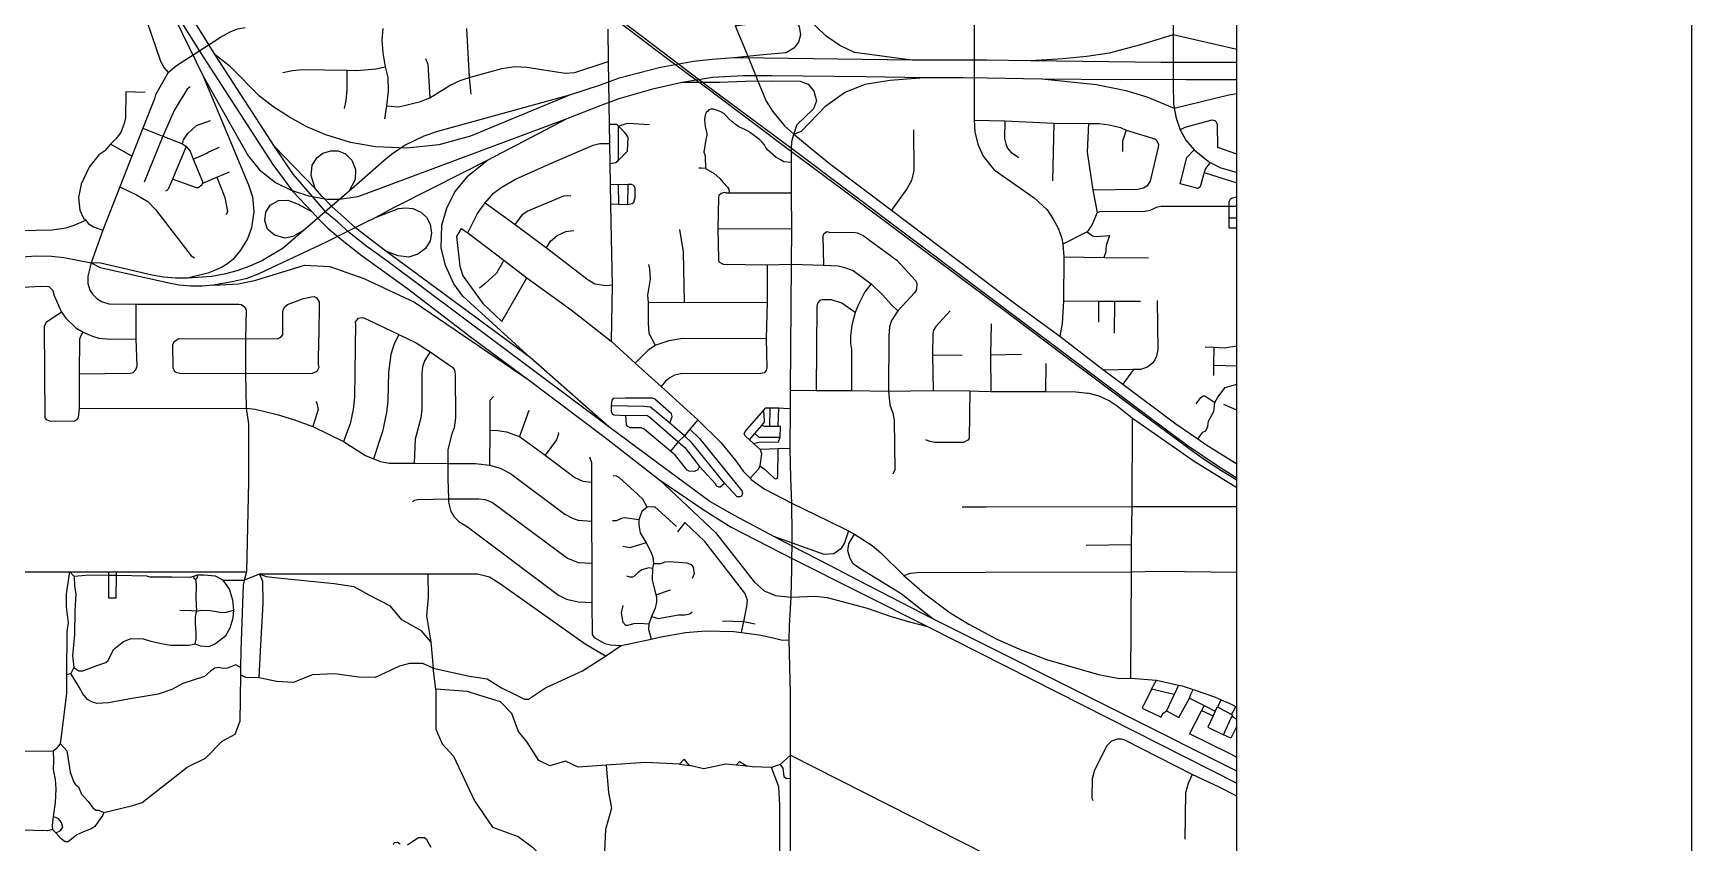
# Model space of a CAD drawing. Header units: millimetres. Extents: x 355 to 584, y 105 to 363.
# Drawn here: x 511 to 583.9, y 215.3 to 250.8 of the extents above; entities that cross this region are included whole.
import ezdxf

# ---------------------------------------------------------------- set-up
doc = ezdxf.new("R2010")
doc.units = ezdxf.units.MM
doc.header["$MEASUREMENT"] = 0
doc.layers.add('Default', color=18, linetype='Continuous', true_color=0x000000)

msp = doc.modelspace()

# ---------------------------------------------------------------- linework, layer by layer
at = {"color": 1, "true_color": 0xff0000}
for points in [[(516.213, 266.719), (517.68, 265.622), (520.365, 263.607), (523.841, 260.998), (525.555, 259.73), (526.301, 259.164), (526.959, 258.678), (529.04, 257.121), (530.854, 255.758), (535.823, 252.043), (537.158, 251.044), (538.86, 249.759), (540.557, 248.49), (544.338, 245.649), (546.668, 243.923), (551.968, 239.954), (552.823, 239.323), (553.972, 238.455), (556.357, 236.663), (559.267, 234.489), (562.03, 232.445), (562.538, 232.093), (563.231, 231.645), (563.908, 231.223)], [(563.908, 231.295), (563.116, 231.797), (561.729, 232.742), (560.123, 233.929), (544.337, 245.78), (540.766, 248.42), (537.31, 251.042), (535.879, 252.083), (529.158, 257.135), (527.101, 258.688), (520.365, 263.722), (516.427, 266.723)], [(509.913, 263.424), (512.583, 259.147), (513.384, 257.855), (516.64, 252.721), (518.477, 249.811), (521.532, 245.077), (522.411, 243.896), (523.268, 242.997), (523.527, 242.702), (523.963, 242.267), (524.722, 241.637), (525.465, 241.068), (527.46, 239.634), (530.285, 237.465), (532.751, 235.631), (536.148, 233.087), (538.532, 231.224), (540.499, 229.892), (541.676, 229.155), (544.391, 227.757), (550.306, 224.79), (563.908, 217.904)], [(563.908, 218.424), (558.966, 220.902), (550.543, 225.124), (547.247, 226.826), (546.023, 227.458), (544.391, 228.299), (543.56, 228.74), (541.834, 229.658), (540.743, 230.277), (538.461, 231.958), (536.302, 233.564), (526.542, 240.847), (525.663, 241.485), (524.911, 242.081), (524.39, 242.555), (523.9, 242.965), (523.275, 243.676), (522.424, 244.66), (521.603, 245.877), (518.997, 249.892), (513.953, 258.032), (512.799, 259.821), (510.317, 263.706)], [(552.331, 260.148), (552.326, 259.87), (552.314, 258.788), (552.328, 257.172), (552.369, 255.504), (552.369, 247.028), (552.385, 246.519), (552.525, 245.969), (552.764, 245.453), (553.099, 245.026), (553.24, 244.852), (554.998, 243.611), (555.574, 243.084), (555.841, 242.685), (556.066, 242.251), (556.22, 241.826), (556.263, 241.586), (556.303, 241.018), (556.291, 239.092), (556.231, 238.092), (556.121, 237.543)], [(559.82, 260.117), (560.308, 257.548), (561.025, 253.928), (561.11, 252.978), (561.123, 252.045), (561.108, 250.77)], [(511, 259.025), (511.206, 258.981), (511.739, 258.774), (511.98, 258.64), (512.401, 258.314), (512.808, 257.838), (513.394, 256.916), (513.889, 256.138), (514.423, 255.27), (514.54, 255.137), (514.648, 255.012), (514.914, 254.58), (515.169, 254.006), (515.603, 252.546), (516.601, 249.62), (516.757, 249.327), (516.939, 249.128)], [(516.64, 252.721), (518.473, 248.959)], [(549.618, 249.663), (547.101, 250.006), (546.453, 250.306), (545.852, 250.717), (544.982, 251.57), (544.635, 251.792), (544.208, 251.949), (543.766, 251.981), (543.228, 251.855), (542.265, 251.507), (541.861, 251.178)], [(541.861, 251.178), (542.296, 251.238), (543.338, 251.618), (543.797, 251.728), (544.176, 251.68), (544.493, 251.475), (544.667, 251.144), (544.73, 250.78), (544.635, 250.448), (544.43, 250.196), (544.098, 249.99), (543.091, 249.897)], [(519.232, 250.682), (519.691, 250.929), (519.974, 251.036), (520.325, 251.103)], [(526.365, 251.053), (526.322, 250.537), (526.365, 249.987), (526.477, 249.378), (526.589, 248.903), (526.605, 248.302), (526.534, 247.662), (526.449, 247.084)], [(530.046, 251.053), (530.158, 248.903), (530.243, 248.177)], [(536.255, 251.02), (536.27, 249.602), (536.313, 246.841), (536.326, 246.01), (536.343, 245.13), (536.362, 244.204), (536.379, 243.354), (536.396, 242.536), (536.453, 239.8), (536.41, 237.318)], [(541.861, 251.178), (542.452, 249.736), (542.843, 248.779), (543.224, 247.861), (543.491, 247.42), (544.024, 246.777), (544.433, 246.41)], [(517.824, 249.761), (519.232, 250.682)], [(561.108, 250.77), (559.671, 250.343), (558.295, 249.979), (557.316, 249.822), (556.257, 249.727), (554.835, 249.632)], [(561.108, 250.77), (561.112, 248.601), (561.123, 247.745), (561.152, 247.561), (561.246, 247.113), (561.419, 246.61), (561.673, 246.15), (562.036, 245.728)], [(563.908, 250.133), (561.108, 250.77)], [(516.939, 249.128), (517.303, 249.436), (517.824, 249.761)], [(534.569, 248.125), (530.217, 246.319), (528.826, 245.94), (527.419, 245.798), (526.045, 245.861), (524.953, 246.05), (523.863, 246.382), (523.025, 246.731), (522.267, 247.157), (521.54, 247.631), (520.955, 248.09), (519.678, 249.378), (518.997, 249.892)], [(521.968, 249.12), (522.403, 249.211), (522.839, 249.253), (524.792, 249.229), (525.227, 249.211), (526.056, 249.285), (526.477, 249.378)], [(526.534, 247.662), (527.039, 247.618), (527.433, 247.703), (528.022, 247.843), (528.431, 248.012), (529.33, 248.568), (529.766, 248.77), (530.158, 248.903), (531.605, 249.303), (532.167, 249.385), (532.701, 249.362), (534.388, 249.086), (534.808, 249.128), (536.27, 249.602)], [(528.248, 249.736), (528.346, 249.495), (528.431, 248.012)], [(541.805, 249.771), (540.841, 249.692), (540.019, 249.612), (538.581, 249.344), (536.764, 248.87)], [(543.091, 249.897), (541.805, 249.771)], [(543.12, 249.757), (541.805, 249.771)], [(549.618, 249.663), (543.12, 249.757)], [(551.894, 249.663), (549.618, 249.663)], [(552.922, 249.663), (551.894, 249.663)], [(560.587, 249.568), (554.835, 249.632), (552.922, 249.663)], [(561.726, 249.568), (560.587, 249.568)], [(563.908, 249.555), (561.726, 249.568)], [(516.939, 249.128), (516.376, 248.136), (516.334, 247.97), (515.815, 246.677), (515.334, 245.453), (514.802, 244.094), (514.058, 242.202), (513.552, 240.76)], [(518.473, 248.959), (520.465, 244.186), (520.638, 243.664), (520.702, 243), (520.591, 242.305), (520.418, 241.815), (520.117, 241.325), (519.77, 240.914), (519.535, 240.719), (519.279, 240.55), (518.971, 240.418), (518.679, 240.313), (517.777, 240.092)], [(518.473, 248.959), (520.45, 245.462)], [(524.792, 249.229), (524.792, 248.361), (524.75, 247.887), (524.665, 247.544)], [(536.764, 248.87), (535.916, 248.568)], [(536.76, 247.98), (538.294, 248.426), (539.524, 248.695), (540.862, 248.921), (542.206, 248.984)], [(539.524, 248.695), (541.162, 248.7), (542.316, 248.747)], [(542.206, 248.984), (543.471, 248.984)], [(542.316, 248.747), (543.486, 248.762)], [(543.471, 248.984), (547.595, 248.952), (550.171, 248.905)], [(543.486, 248.762), (544.719, 248.747), (545.066, 248.605), (545.319, 248.305), (545.43, 247.878), (545.304, 247.53), (544.546, 246.802), (544.433, 246.41)], [(544.433, 246.41), (544.766, 246.55), (545.841, 247.657), (546.663, 248.241), (547.564, 248.605), (548.654, 248.779), (550.171, 248.905)], [(550.171, 248.905), (551.862, 248.905)], [(551.862, 248.905), (552.936, 248.894)], [(552.936, 248.894), (555.335, 248.844), (558.786, 248.811), (560.621, 248.834)], [(555.335, 248.844), (557.743, 248.589), (559.023, 248.336), (559.955, 248.051), (561.151, 247.561)], [(560.621, 248.834), (561.686, 248.81)], [(561.686, 248.81), (563.908, 248.813)], [(515.928, 248.245), (515.069, 248.27), (515.057, 247.135), (514.996, 246.882), (514.859, 246.492), (514.634, 246.203), (514.404, 245.98), (514.143, 245.684), (513.889, 245.502), (513.455, 244.961), (513.103, 244.218), (512.991, 243.635), (513.047, 243.075), (513.215, 242.725), (513.313, 242.634), (513.412, 242.485), (513.651, 242.343), (514.058, 242.202)], [(517.906, 248.494), (517.766, 248.385), (517.205, 247.485), (516.699, 246.327), (515.885, 244.31)], [(534.569, 248.125), (528.776, 246.529), (528.177, 246.324)], [(535.916, 248.568), (534.569, 248.125)], [(535.89, 247.663), (536.76, 247.98)], [(561.151, 247.561), (563.559, 248.146), (563.908, 248.199)], [(534.47, 247.102), (535.89, 247.663)], [(544.333, 245.176), (544.002, 245.196), (543.847, 245.28), (543.644, 245.4), (543.285, 245.726), (543.219, 245.813), (543.172, 245.877), (543.128, 245.955), (543.022, 246.079), (542.94, 246.158), (542.53, 246.473), (542.41, 246.546), (542.311, 246.598), (542.022, 246.734), (541.851, 246.855), (541.716, 246.973), (541.572, 247.094), (541.461, 247.223), (541.355, 247.321), (541.224, 247.399), (541.083, 247.46), (540.908, 247.517), (540.807, 247.512), (540.702, 247.487), (540.636, 247.416), (540.589, 247.369), (540.56, 247.311), (540.527, 247.173), (540.513, 247.04), (540.517, 246.892), (540.537, 246.756), (540.614, 246.443), (540.609, 246.349), (540.572, 246.178), (540.473, 245.62), (540.52, 245.507), (540.542, 245.433), (540.549, 244.911), (540.929, 244.689), (541.176, 244.459), (541.325, 244.284), (541.534, 244.067), (541.574, 243.993), (541.597, 243.842)], [(515.815, 246.677), (516.699, 246.327), (517.557, 245.986), (517.725, 245.867), (517.894, 245.66), (518.034, 245.311), (518.441, 244.334), (518.428, 244.251), (518.413, 244.167), (518.259, 244.06), (518.174, 244.06), (517.12, 244.434)], [(517.557, 245.986), (517.612, 246.161), (517.795, 246.445), (518.174, 246.794), (518.793, 247.019)], [(525.633, 243.801), (534.47, 247.102)], [(530.974, 245.278), (534.47, 247.102)], [(536.342, 245.13), (536.61, 245.166), (536.734, 245.272), (537.13, 245.674), (537.149, 246.272), (537.065, 246.411), (536.981, 246.522), (536.763, 246.729), (536.727, 246.763), (536.652, 246.833), (536.313, 246.841)], [(536.727, 246.763), (536.937, 246.841), (537.139, 246.895), (538.097, 246.845)], [(536.734, 245.272), (536.727, 246.763)], [(549.696, 246.606), (549.715, 244.819), (549.602, 244.385), (549.405, 244.011), (548.731, 243.075)], [(552.37, 247.028), (553.031, 247.015), (553.705, 247.002), (555.869, 246.901), (557.386, 246.886), (557.863, 246.877), (558.3, 246.819), (558.791, 246.703), (559.044, 246.593), (560.308, 246.202), (560.379, 246.143), (560.464, 245.953), (560.448, 245.844)], [(553.705, 247.002), (553.69, 246.22), (553.748, 245.986), (553.832, 245.794), (553.987, 245.602), (554.324, 245.393)], [(555.869, 246.901), (555.811, 244.369)], [(557.386, 246.886), (557.329, 245.618), (557.583, 243.96), (557.766, 242.977), (557.552, 242.449), (557.371, 242.178), (557.329, 242.127), (556.263, 241.586)], [(559.044, 246.593), (558.888, 246.102), (558.888, 245.651)], [(563.908, 245.532), (563.076, 245.827), (563.061, 246.836), (563.019, 246.943), (562.949, 247.002), (562.809, 247.028), (561.629, 246.711), (561.419, 246.61)], [(515.334, 245.453), (514.404, 245.98)], [(517.725, 245.867), (517.12, 244.434), (516.939, 244.002), (516.881, 243.934), (516.812, 243.911)], [(518.034, 245.311), (518.611, 245.56), (518.722, 245.642), (519.186, 245.844)], [(523.395, 244.024), (521.603, 245.877)], [(528.177, 246.324), (527.354, 245.928), (526.745, 245.527), (526.415, 245.239)], [(530.103, 242.077), (530.537, 242.927), (530.862, 243.401), (531.241, 243.818), (531.578, 244.067), (532.195, 244.434), (533.841, 245.162), (535.609, 245.927), (535.906, 246.001), (536.326, 246.009)], [(544.348, 230.208), (544.311, 231.303), (544.273, 232.602), (544.285, 234.362), (544.291, 235.166), (544.334, 240.709), (544.348, 242.26), (544.334, 243.842), (544.334, 245.176), (544.339, 245.649), (544.339, 245.78), (544.35, 246.087), (544.435, 246.41)], [(544.433, 246.41), (545.196, 245.789), (546.006, 245.128), (548.731, 243.075), (552.314, 240.368), (553.957, 239.116), (556.121, 237.543), (558.06, 236.051), (558.904, 235.426), (561.234, 233.682), (562.19, 233.025), (562.542, 232.783), (563.908, 231.936)], [(560.448, 245.844), (560.096, 244.352), (559.956, 244.135), (559.802, 244.035), (559.563, 243.976), (557.583, 243.96)], [(562.739, 245.168), (562.527, 244.91), (562.472, 244.727), (562.302, 244.102), (562.205, 244.026), (561.419, 244.227), (561.714, 245.393), (562.036, 245.728)], [(562.036, 245.728), (562.645, 245.224), (562.739, 245.168), (563.209, 244.937), (563.881, 244.745), (563.908, 244.738)], [(520.45, 245.462), (520.955, 244.85), (521.65, 244.296), (522.346, 243.956), (523.104, 243.711), (523.926, 243.553), (524.464, 243.553), (525.27, 243.68), (525.633, 243.801)], [(523.395, 244.024), (523.215, 244.596), (523.262, 245.055), (523.484, 245.387), (523.736, 245.576), (524.084, 245.688), (524.4, 245.688), (524.733, 245.545), (525.001, 245.276), (525.175, 244.865), (525.159, 244.423), (524.879, 243.895)], [(526.415, 245.239), (524.879, 243.895), (524.588, 243.644)], [(528.57, 244.058), (530.974, 245.278)], [(536.302, 233.564), (532.841, 236.608), (529.879, 239.294), (529.49, 239.839), (529.126, 240.645), (528.936, 241.42), (528.968, 242.416), (529.19, 243.159), (529.537, 243.885), (530.138, 244.596), (530.974, 245.278)], [(518.428, 244.251), (519.074, 244.518), (519.636, 244.761)], [(519.074, 244.518), (519.424, 243.635), (519.537, 243.019), (519.482, 242.876)], [(540.549, 244.912), (540.371, 244.927), (540.255, 244.915)], [(562.472, 244.727), (563.908, 244.27)], [(514.802, 244.094), (515.548, 243.744), (516.04, 243.46), (516.376, 243.101), (517.949, 241.067), (518.089, 240.985)], [(522.888, 242.178), (522.41, 241.911), (522.077, 241.847), (521.603, 241.972), (521.303, 242.241), (521.176, 242.605), (521.224, 242.984), (521.413, 243.301), (521.777, 243.506), (522.187, 243.521), (522.651, 243.344), (523.268, 242.997)], [(524.588, 243.644), (523.165, 242.415)], [(532.841, 236.608), (526.502, 241.278), (525.185, 242.284), (524.665, 242.752), (524.131, 243.235), (523.71, 243.676), (523.395, 244.024)], [(525.586, 242.526), (526.042, 242.747), (526.884, 243.202), (528.57, 244.058)], [(532.182, 242.451), (532.519, 242.901), (532.716, 243.034), (534.33, 243.709), (534.626, 243.718)], [(536.379, 243.354), (536.744, 243.341), (537.132, 243.331), (537.327, 243.368), (537.399, 243.425), (537.433, 243.529), (537.458, 243.633), (537.458, 244.04), (537.428, 244.115), (537.377, 244.171), (537.297, 244.205), (537.154, 244.202), (536.732, 244.194), (536.362, 244.203)], [(536.744, 243.341), (536.732, 244.195)], [(537.132, 243.331), (537.154, 244.203)], [(541.441, 243.842), (541.369, 243.851), (541.244, 243.8), (541.145, 243.718), (541.117, 243.635), (541.089, 242.276), (541.117, 240.91), (541.145, 240.801), (541.326, 240.709), (543.266, 240.676), (544.334, 240.709), (545.738, 240.658), (546.386, 240.626), (546.625, 240.576), (547.046, 240.418), (547.833, 239.841), (548.339, 239.359), (548.731, 238.918), (549.013, 238.651)], [(541.441, 243.842), (544.334, 243.842)], [(563.908, 243.647), (563.699, 243.596), (563.61, 243.537), (563.556, 243.421), (563.559, 243.244)], [(526.042, 242.747), (527.056, 243.142), (527.387, 243.174), (527.688, 243.142), (528.036, 242.984), (528.288, 242.763), (528.447, 242.463), (528.51, 242.067), (528.447, 241.735), (528.241, 241.388), (527.909, 241.136), (527.514, 241.009), (527.04, 241.072), (526.502, 241.278)], [(530.862, 243.401), (532.182, 242.451), (533.558, 241.417), (535.399, 240.017), (535.693, 239.841), (536.173, 239.768), (536.453, 239.8)], [(557.766, 242.977), (557.904, 243.019), (559.859, 243.027), (560.101, 243.077), (560.423, 243.219), (560.585, 243.244), (563.559, 243.244), (563.816, 243.257), (563.908, 243.278)], [(563.559, 243.244), (563.552, 242.727), (563.554, 242.303), (563.908, 242.299)], [(504.435, 241.743), (505.431, 241.743), (505.586, 241.668), (505.728, 241.508), (505.811, 241.283), (506.008, 241.085), (506.289, 241.002), (506.514, 241.034), (507.652, 241.468), (508.017, 241.635), (508.846, 241.926), (509.409, 242.068), (510.447, 242.175), (511.838, 242.211), (512.456, 242.302), (512.808, 242.409), (513.313, 242.634)], [(522.888, 242.178), (521.982, 241.404), (521.081, 240.867), (520.527, 240.621), (519.959, 240.408), (519.396, 240.269), (518.852, 240.156), (517.777, 240.092), (517.263, 240.087), (516.733, 240.127), (516.23, 240.225), (513.959, 240.743)], [(523.165, 242.415), (522.888, 242.178)], [(523.863, 241.673), (525.586, 242.526)], [(529.806, 242.267), (529.602, 241.912), (529.76, 240.614), (529.883, 240.192), (530.76, 238.976), (531.607, 238.187), (532.703, 240.108)], [(529.806, 242.267), (530.103, 242.077), (531.691, 240.874), (532.703, 240.108), (534.655, 238.693), (536.41, 237.318)], [(533.558, 241.417), (533.742, 241.71), (534.036, 241.959), (534.415, 242.133), (534.767, 242.184)], [(539.627, 239.033), (539.585, 241.243), (539.431, 242.225)], [(541.089, 242.276), (544.348, 242.26)], [(546.006, 242.1), (545.908, 242.118), (545.754, 242.035), (545.711, 241.95), (545.739, 240.658)], [(546.006, 242.1), (547.059, 242.109), (547.213, 242.086), (547.48, 241.968), (548.956, 240.875), (549.8, 239.968), (549.842, 239.85), (549.827, 239.583), (549.742, 239.45), (549.013, 238.651), (548.731, 238.225), (548.647, 237.943), (548.606, 237.549), (548.591, 235.124), (548.661, 234.525), (548.788, 234.158), (548.844, 233.851), (548.872, 231.666), (548.788, 231.482)], [(557.329, 242.127), (557.571, 241.943), (557.721, 241.92), (558.314, 241.955), (558.245, 241.746), (558.164, 241.527), (558.145, 241.373), (558.145, 241.249), (558.064, 241.001)], [(563.908, 242.728), (563.552, 242.726)], [(513.552, 240.76), (513.943, 240.561), (516.956, 239.887), (517.422, 239.802), (517.924, 239.757), (518.428, 239.757), (518.925, 239.789), (519.741, 239.944), (520.409, 240.085), (520.928, 240.29), (521.489, 240.557), (523.863, 241.674)], [(504.435, 239.566), (505.349, 239.566), (506.232, 239.684), (507.103, 239.91), (508.101, 240.286), (510.532, 241.025), (511.136, 241.076), (511.81, 241.059), (512.344, 240.994), (513.552, 240.76)], [(513.552, 240.76), (513.398, 240.176), (513.398, 239.85), (513.497, 239.566), (513.609, 239.385), (513.819, 239.176), (514.002, 239.069), (514.326, 238.967), (515.533, 238.942), (520.043, 238.942)], [(513.959, 240.743), (513.552, 240.76)], [(518.925, 239.787), (520.022, 239.839), (520.78, 239.997), (522.93, 240.661), (524.037, 240.598), (525.539, 240.076), (527.756, 239.027), (532.751, 235.631)], [(531.691, 240.874), (531.359, 240.3), (530.857, 239.836), (530.613, 239.646)], [(538.054, 240.691), (538.096, 240.493), (538.124, 240.051), (537.997, 239.334), (538.027, 239.018), (538.027, 238.108), (538.068, 237.667), (538.335, 237.149)], [(543.266, 240.676), (543.266, 239.018), (543.224, 237.443), (543.252, 236.149), (543.224, 236.034), (543.126, 235.925), (542.986, 235.9), (539.459, 235.892), (539.192, 235.825), (538.98, 235.716), (538.799, 235.566), (538.601, 235.326)], [(556.303, 241.018), (558.064, 241.001), (560.027, 240.984)], [(505.473, 234.392), (505.473, 238.092), (505.586, 238.225), (506.921, 238.459), (507.594, 238.651), (508.341, 238.918), (509.816, 239.477), (510.558, 239.693), (511.329, 239.743), (511.694, 239.719), (511.86, 239.541), (511.909, 239.361), (512.247, 238.6), (512.428, 238.334), (512.878, 237.908), (513.2, 237.718), (513.609, 237.534), (513.889, 237.451), (514.41, 237.401), (515.533, 237.425)], [(517.43, 235.909), (517.318, 235.925), (517.233, 235.974), (517.148, 236.15), (517.136, 237.158), (517.191, 237.3), (517.403, 237.434), (520.337, 237.425), (521.77, 237.434), (521.883, 237.493), (521.968, 237.592), (521.968, 238.559), (521.995, 238.702), (522.067, 238.834), (522.18, 238.927), (522.881, 239.201), (523.232, 239.267)], [(523.232, 239.267), (523.345, 239.276), (523.457, 239.225), (523.57, 239.051), (523.555, 237.491)], [(547.13, 238.577), (546.54, 238.983), (546.09, 239.143), (545.697, 239.143), (545.584, 239.101), (545.472, 238.992), (545.444, 238.876), (545.416, 235.159)], [(547.833, 239.841), (547.551, 239.483), (547.271, 238.935), (547.13, 238.577), (546.99, 238.026), (546.933, 237.55), (546.933, 237.218), (546.976, 236.951), (546.976, 235.151)], [(512.247, 238.6), (511.571, 238.142), (511.488, 237.984), (511.516, 233.958), (511.571, 233.884), (511.74, 233.8)], [(513.018, 235.891), (515.282, 235.918), (515.393, 235.95), (515.519, 236.075), (515.576, 236.217), (515.533, 237.425), (515.533, 238.942)], [(520.043, 238.942), (520.141, 238.935), (520.282, 238.834), (520.365, 238.702), (520.337, 237.425), (520.337, 235.9), (520.365, 234.375), (520.465, 233.682), (520.465, 231.141), (520.371, 227.191)], [(538.027, 239.018), (539.627, 239.034), (543.266, 239.018)], [(551.302, 238.651), (550.671, 237.959), (550.573, 237.801), (550.543, 237.627), (550.531, 236.717), (550.558, 235.151)], [(556.291, 239.092), (557.821, 239.083), (558.537, 239.083), (559.675, 239.075)], [(557.821, 239.083), (557.821, 238.15)], [(560.406, 239.101), (560.434, 236.951), (560.379, 236.658), (560.308, 236.501), (560.209, 236.374), (559.984, 236.185), (559.675, 236.074), (559.368, 236.074), (558.06, 236.051)], [(558.537, 239.083), (558.509, 237.667)], [(513.2, 237.718), (513.117, 237.627), (513.033, 237.407), (513.018, 235.891), (513.018, 234.366), (512.975, 233.967), (512.92, 233.866), (512.78, 233.791), (511.739, 233.8)], [(525.171, 238.108), (525.13, 234.866), (525.072, 234.325), (524.932, 233.682), (524.638, 232.916)], [(525.171, 238.108), (525.171, 238.168), (525.297, 238.326), (525.41, 238.358), (525.536, 238.352), (527.069, 237.618), (527.839, 237.242), (528.443, 236.851), (529.442, 236.167), (529.526, 236.051), (529.555, 235.876)], [(553.116, 238.076), (553.086, 236.726), (553.1, 235.115)], [(517.43, 235.909), (520.337, 235.9), (523.275, 235.918), (523.485, 236.009), (523.57, 236.176), (523.542, 236.292), (523.555, 237.491)], [(527.069, 237.618), (526.856, 237.158), (526.716, 236.733), (526.619, 235.959), (526.589, 234.692), (526.534, 234.183), (526.352, 233.359), (525.957, 232.149)], [(536.41, 237.318), (537.464, 236.35), (538.601, 235.326), (540.219, 233.857), (541.229, 232.865), (541.89, 232.066), (542.213, 231.615), (542.516, 231.299), (542.565, 231.248), (543.126, 230.84), (544.348, 230.208)], [(537.464, 236.35), (538.068, 236.958), (538.334, 237.149), (538.953, 237.351), (539.544, 237.451), (543.224, 237.443)], [(562.514, 237.07), (562.899, 237.05), (563.373, 237.027), (563.908, 237.113)], [(562.899, 237.05), (562.884, 236.26), (562.876, 235.815)], [(528.443, 236.851), (528.206, 236.45), (528.107, 236.192), (528.08, 235.9), (528.08, 234.307), (528.037, 233.949), (527.797, 233.016), (527.742, 231.958)], [(550.531, 236.717), (551.836, 236.708)], [(553.086, 236.726), (554.449, 236.742)], [(555.518, 235.109), (555.525, 236.342)], [(562.885, 236.26), (563.908, 236.24)], [(529.555, 235.876), (529.569, 233.958), (529.499, 233.508), (529.399, 233.25), (529.232, 232.557), (529.232, 231.283), (529.259, 230.389)], [(559.368, 236.074), (558.904, 235.426)], [(531.241, 234.89), (531.072, 234.71), (531.072, 233.415), (531.057, 231.875)], [(538.98, 233.724), (539.093, 234.007), (539.065, 234.123), (538.321, 234.766), (538.222, 234.817), (537.043, 234.817), (536.494, 234.799), (536.437, 234.733), (536.409, 234.476), (536.409, 234.209), (536.467, 234.109), (536.522, 234.082), (537.043, 234.058), (537.969, 234.067), (538.109, 233.984), (539.346, 232.892), (539.642, 232.649), (540.288, 231.817), (540.989, 231.058), (541.004, 230.982), (541.144, 230.916), (541.202, 230.925), (541.384, 231.083)], [(544.291, 235.166), (545.416, 235.16), (546.976, 235.151), (548.591, 235.124), (550.558, 235.151), (552.173, 235.133), (552.554, 235.127), (553.1, 235.116), (555.518, 235.109), (556.838, 235.101), (557.358, 235.042)], [(552.173, 235.133), (552.146, 233.048), (552.089, 232.966), (551.893, 232.874), (550.628, 232.874), (550.418, 232.909), (550.235, 232.983)], [(563.908, 230.872), (562.036, 232.033), (559.325, 233.916), (558.651, 234.458), (558.3, 234.692), (557.85, 234.899), (557.358, 235.041)], [(562.126, 234.57), (562.333, 234.852), (562.43, 234.915), (562.503, 234.918), (562.937, 234.624)], [(562.19, 233.025), (562.413, 233.326), (562.544, 233.374), (562.635, 233.568), (562.664, 233.8), (562.904, 234.232), (562.937, 234.624), (563.072, 234.856), (563.394, 235.291), (563.908, 235.43)], [(513.018, 234.366), (520.365, 234.374), (520.76, 234.334), (521.729, 234.1), (522.446, 233.884), (523.287, 233.575), (524.638, 232.916), (525.606, 232.291), (525.957, 232.149), (526.267, 232.033), (526.647, 231.958), (527.742, 231.958), (529.232, 231.941), (530.44, 231.941), (531.057, 231.875), (531.52, 231.74), (531.984, 231.508), (534.373, 229.723), (534.738, 229.534), (534.962, 229.456), (535.539, 229.407)], [(523.43, 234.666), (523.472, 234.592), (523.527, 234.325), (523.287, 233.575)], [(532.786, 234.274), (532.379, 233.125)], [(539.867, 233.457), (540.288, 233.042), (542.157, 230.742), (542.185, 230.623), (542.128, 230.516), (542.057, 230.475), (541.945, 230.482), (541.384, 231.083), (539.964, 232.832), (539.627, 233.168), (538.98, 233.724), (538.14, 234.417), (537.846, 234.452), (536.41, 234.476)], [(540.288, 231.817), (540.219, 231.675), (540.063, 231.6), (539.839, 231.606), (539.754, 231.65), (539.235, 232.291), (539.01, 232.483), (537.857, 233.457), (537.73, 233.508), (537.239, 233.516), (537.141, 233.566), (537.084, 233.64), (537.044, 234.058)], [(544.273, 232.602), (543.752, 232.585), (542.96, 232.559), (542.668, 232.823), (542.485, 232.989), (542.307, 233.15), (542.254, 233.252), (542.302, 233.358), (543.097, 234.278), (543.198, 234.395), (543.394, 234.392), (543.776, 234.385), (543.979, 234.381), (544.285, 234.362)], [(542.485, 232.989), (542.722, 233.258), (543.033, 233.611), (543.145, 233.756), (543.13, 234.124), (543.097, 234.279)], [(543.375, 233.572), (543.393, 234.392)], [(543.751, 233.572), (543.776, 234.386)], [(563.908, 234.284), (563.344, 234.531)], [(531.072, 233.415), (531.423, 233.4), (531.803, 233.341), (532.379, 233.125), (533.503, 232.308), (534.808, 231.325), (535.159, 231.174), (535.539, 231.132)], [(534.079, 233.315), (534.091, 233.25), (534.009, 232.992), (533.503, 232.309)], [(540.219, 233.857), (539.867, 233.457), (539.627, 233.167), (539.347, 232.892), (539.01, 232.483)], [(542.668, 232.823), (542.897, 232.888), (543.766, 232.898), (543.839, 233.101), (543.843, 233.572), (543.154, 233.572), (543.033, 233.61)], [(559.255, 222.522), (559.283, 227.182), (559.283, 228.366), (559.311, 230.049), (559.325, 233.916)], [(542.722, 233.258), (542.9, 233.109), (543.839, 233.101)], [(542.94, 231.839), (543.134, 231.718), (543.591, 231.294), (543.649, 231.275), (543.737, 231.329), (543.752, 232.585)], [(535.454, 232.234), (535.539, 231.991), (535.539, 229.407), (535.554, 227.565), (535.554, 225.841), (535.566, 224.432), (535.666, 224.307)], [(542.96, 232.559), (543.008, 232.374), (542.94, 231.839), (542.886, 231.692), (542.677, 231.478), (542.516, 231.299)], [(537.984, 230.031), (537.802, 230.375), (537.594, 230.565), (536.761, 231.325), (536.635, 231.39), (536.495, 231.399)], [(538.532, 231.224), (540.996, 228.917), (542.687, 226.752), (543.13, 226.358), (543.635, 226.151), (544.315, 226.07), (545.374, 226.111), (545.9, 226.062), (547.664, 225.593), (548.718, 225.221), (549.526, 224.986), (550.306, 224.79)], [(527.672, 230.282), (527.756, 230.333), (527.91, 230.366), (529.259, 230.389), (530.594, 230.398), (530.862, 230.366), (531.184, 230.233), (534.486, 227.781), (534.95, 227.6), (535.554, 227.565)], [(529.259, 230.389), (529.259, 230.242), (529.357, 229.841), (529.512, 229.608), (529.709, 229.392), (530.088, 229.158), (534.091, 226.158), (534.443, 225.989), (534.95, 225.874), (535.554, 225.841)], [(537.984, 230.031), (537.76, 229.841), (537.618, 229.465), (537.618, 229.258), (537.688, 228.906), (537.942, 228.456), (538.167, 228.041), (538.236, 227.825), (538.264, 227.556), (538.222, 227.34), (538.209, 226.833), (538.364, 226.182), (538.392, 226.09), (538.392, 225.856), (538.335, 225.589), (538.181, 225.231), (538.055, 224.89), (538.04, 224.674), (538.167, 224.231)], [(539.277, 229.181), (538.321, 230.049), (537.984, 230.031)], [(544.358, 228.816), (544.348, 230.208)], [(544.348, 230.208), (545.95, 229.432), (546.844, 228.981), (547.098, 228.848), (547.875, 228.349), (548.254, 228.015), (549.265, 227.022), (550.193, 226.214), (551.302, 225.391), (552.13, 224.89), (553.353, 224.224), (554.324, 223.807), (555.545, 223.33), (557.821, 222.673), (558.749, 222.498), (559.255, 222.522), (560.379, 222.424), (561.349, 222.21), (561.52, 222.173), (561.587, 222.157), (561.982, 222.022), (562.921, 221.699), (563.219, 221.57), (563.596, 221.405), (563.861, 221.267), (563.908, 221.242)], [(563.908, 230.037), (559.31, 230.049), (552.889, 230.029), (551.836, 230.025)], [(537.618, 229.465), (536.986, 229.557), (536.859, 229.534), (536.635, 229.432), (536.467, 229.432)], [(542.139, 224.523), (542.24, 225.008), (542.376, 225.658), (542.393, 225.942), (542.281, 226.243), (540.527, 228.518), (539.642, 229.356), (539.326, 228.946)], [(546.844, 228.981), (546.67, 228.459), (546.497, 228.191), (546.196, 227.985), (545.769, 227.954), (543.56, 228.74)], [(537.942, 228.456), (537.208, 228.234), (536.923, 228.298)], [(544.353, 227.289), (544.358, 228.816)], [(550.543, 225.124), (549.152, 226.215), (547.334, 227.338), (547.049, 227.543), (546.907, 227.78), (546.812, 228.112), (546.86, 228.411), (547.098, 228.848)], [(559.283, 228.366), (557.286, 228.349)], [(538.264, 227.556), (538.601, 227.556), (538.771, 227.623), (538.953, 227.648), (539.727, 227.582), (539.923, 227.509), (540.007, 227.39), (540.049, 227.1), (539.964, 226.89)], [(496.208, 227.192), (497.803, 227.196), (504.405, 227.182), (510.237, 227.191), (520.371, 227.191)], [(504.876, 219.353), (505.087, 219.292), (511.881, 219.324), (512.06, 219.46), (512.196, 219.632), (512.253, 220.073), (512.48, 221.853), (512.483, 222.667), (512.488, 224.571), (512.557, 224.945), (512.469, 225.647), (512.459, 226.22), (512.611, 227.191)], [(512.61, 227.191), (512.803, 226.981), (512.813, 226.566), (512.877, 226.203), (512.833, 225.469), (512.817, 224.435), (512.725, 223.503), (512.783, 222.99), (512.66, 222.725), (512.482, 222.667)], [(512.783, 222.99), (513.001, 222.831), (513.189, 222.831), (513.841, 223.088), (514.191, 223.21), (514.289, 223.298), (514.527, 223.772), (514.972, 224.129), (515.303, 224.254), (515.836, 224.244), (516.172, 224.135), (516.636, 224.037), (517.031, 223.968), (517.851, 223.968), (518.118, 224.027), (518.335, 223.938), (518.731, 223.908), (519.018, 224.037), (519.472, 224.392), (519.664, 224.722), (519.797, 225.173), (519.827, 225.499), (519.782, 225.947), (519.63, 226.427), (519.347, 226.815)], [(518.053, 226.984), (517.887, 226.941), (517.101, 226.955), (516.143, 226.955), (515.989, 227), (514.662, 227.022), (514.309, 227.032), (513.47, 227.044), (512.803, 226.98)], [(514.309, 227.191), (514.309, 226.045), (514.641, 226.042), (514.662, 227.022), (514.665, 227.19)], [(519.347, 226.815), (519.008, 227), (518.494, 227.04), (518.202, 227.043), (518.053, 226.984), (518.069, 226.912), (518.128, 226.872), (518.198, 226.892), (518.217, 226.971), (518.202, 227.043)], [(518.128, 226.871), (518.163, 226.61), (518.144, 226.027), (518.183, 225.464), (518.419, 225.501), (518.775, 225.484), (519.057, 225.449), (519.285, 225.4), (519.482, 225.41), (519.827, 225.499)], [(519.347, 226.815), (520.281, 226.815)], [(528.342, 227.079), (528.366, 226.064), (528.287, 225.254), (528.485, 224.109), (528.583, 222.962), (528.129, 223.161), (527.536, 223.161), (527.102, 223.042), (526.035, 222.548), (525.305, 222.567), (524.258, 222.706), (523.27, 222.667), (522.44, 222.33), (521.709, 222.37), (520.918, 222.528), (520.345, 222.547), (520.112, 222.667)], [(520.371, 227.191), (520.281, 226.816), (520.228, 226.597), (520.125, 223.75)], [(528.342, 227.079), (520.952, 227.079), (520.281, 226.816)], [(520.952, 227.079), (521.073, 226.782), (521.092, 225.794), (520.974, 223.72), (520.918, 222.528)], [(528.485, 224.109), (528.066, 224.588), (527.198, 225.082), (526.704, 225.675), (525.774, 226.169), (525.103, 226.525), (524.234, 226.663), (521.606, 226.92), (521.25, 226.96), (520.952, 227.079)], [(536.151, 223.477), (535.262, 224.009), (531.542, 226.644), (531.053, 226.954), (530.535, 227.079), (528.342, 227.079)], [(538.222, 227.34), (538.068, 227.357), (537.76, 227.282), (537.59, 227.165), (537.45, 227.016), (537.338, 226.957), (537.225, 226.948), (537.099, 226.999)], [(544.291, 219.131), (544.291, 221.845), (544.231, 224.196), (544.239, 224.819), (544.315, 226.07), (544.353, 227.289)], [(549.265, 227.022), (549.559, 227.124), (549.856, 227.165), (552.841, 227.171), (559.283, 227.182), (560.464, 227.215), (563.908, 227.177)], [(538.364, 226.182), (539.01, 226.401)], [(518.118, 224.027), (518.168, 224.239), (518.168, 224.531), (518.132, 224.869), (518.132, 225.176), (518.183, 225.464), (517.96, 225.473), (517.447, 225.493)], [(538.054, 224.89), (537.688, 224.923), (537.393, 224.899), (537.141, 224.823), (537.044, 224.832), (536.929, 224.956), (536.859, 225.382), (536.929, 225.707)], [(538.181, 225.231), (538.476, 225.131), (539.36, 225.299), (539.642, 225.291), (539.867, 225.341), (539.964, 225.433)], [(535.665, 224.307), (536.13, 224.04), (536.382, 223.973), (536.846, 223.958), (538.167, 224.231), (538.519, 224.316), (539.674, 224.52), (540.559, 224.599), (541.792, 224.567), (542.139, 224.523), (542.914, 224.425), (543.53, 224.283), (543.941, 224.188), (544.231, 224.196)], [(541.301, 225.041), (542.24, 225.008), (542.74, 224.899)], [(536.19, 218.696), (534.96, 218.603), (534.392, 218.873), (533.715, 218.663), (533.221, 218.9), (532.713, 219.703), (532.337, 220.177), (532.042, 220.968), (531.548, 221.48), (530.638, 221.757), (530.085, 221.936), (528.703, 222.034), (528.583, 222.962), (530.184, 222.607), (530.955, 222.489), (531.586, 222.093), (532.219, 221.777), (532.594, 221.6), (532.773, 221.6), (533.523, 222.093), (535.143, 222.844), (536.151, 223.477), (536.846, 223.958)], [(520.125, 223.75), (520.116, 222.988), (520.112, 222.667), (520.088, 220.592)], [(520.116, 222.988), (519.912, 223.098), (519.546, 222.95), (519.353, 222.935), (519.161, 222.99), (518.978, 222.96), (518.801, 222.821), (518.534, 222.589), (517.58, 222.287), (517.096, 222.021), (516.489, 221.819), (515.18, 221.596), (514.31, 221.429), (513.806, 221.399), (513.604, 221.463), (513.392, 221.582), (513.179, 221.823), (513.022, 222.124), (512.66, 222.725)], [(561.153, 221.8), (560.154, 222.026), (560.379, 222.424)], [(528.703, 222.034), (528.699, 220.281), (528.976, 219.63), (529.47, 219.096), (530.398, 217.12), (531.188, 215.975), (532.314, 215.559), (532.947, 215.085), (534.369, 213.623), (535.127, 213.076), (535.791, 212.596), (535.868, 212.532), (536.404, 212.082), (536.842, 211.702)], [(560.154, 222.026), (559.746, 221.195), (560.587, 220.806), (560.661, 220.968), (560.81, 221.086)], [(561.349, 222.21), (561.153, 221.8), (560.81, 221.086), (561.366, 220.79), (561.822, 221.638), (561.889, 221.81), (561.982, 222.022)], [(561.822, 221.638), (562.466, 221.312), (562.955, 221.065), (563.054, 221.252)], [(562.466, 221.312), (562.354, 221.095), (561.829, 220.069)], [(562.354, 221.095), (562.862, 220.862)], [(562.955, 221.065), (562.862, 220.862), (562.635, 220.365), (563.325, 220.028), (563.642, 220.748), (563.721, 220.844)], [(563.219, 221.57), (563.054, 221.252), (563.672, 220.922), (563.726, 221.025), (563.861, 221.267)], [(563.672, 220.922), (563.721, 220.844), (563.752, 220.797), (563.908, 220.715)], [(514.103, 216.613), (515.383, 216.923), (515.794, 217.059), (517.773, 218.602), (518.58, 218.995), (519.311, 219.745), (519.883, 220.062), (520.088, 220.592)], [(563.908, 220.404), (563.646, 219.875), (563.325, 220.028)], [(512.196, 219.632), (512.365, 219.453), (512.473, 219.327), (512.532, 218.964), (512.626, 218.391), (512.794, 217.946), (512.839, 217.862), (512.996, 217.749), (513.12, 217.413), (513.412, 217.096), (513.624, 216.821), (513.752, 216.717), (513.886, 216.712), (514.103, 216.613), (514.059, 216.494), (513.876, 216.233), (513.703, 216.006), (513.574, 215.905), (513.179, 215.748), (512.918, 215.64), (512.532, 215.333)], [(558.664, 219.839), (558.397, 219.747), (558.187, 219.549), (557.653, 218.472), (557.553, 218.098), (557.541, 217.264), (557.583, 217.148)], [(563.908, 217.325), (563.104, 217.74), (561.951, 218.281), (558.989, 219.798), (558.833, 219.839), (558.664, 219.839)], [(563.908, 219.037), (563.64, 219.172), (561.829, 220.069)], [(511.881, 219.324), (511.895, 218.91), (511.881, 218.509), (511.964, 218.06), (511.989, 217.659), (511.964, 217.052), (511.881, 216.435), (511.841, 216.04), (511.845, 215.872), (511.989, 215.719), (512.19, 215.816), (512.301, 215.956), (512.251, 216.168), (512.092, 216.346), (511.881, 216.435)], [(543.461, 218.597), (542.606, 218.623), (542.39, 218.645), (541.907, 218.695), (541.44, 218.742), (540.478, 218.537), (539.845, 218.676), (539.608, 218.953), (539.406, 218.742), (537.929, 218.814), (536.19, 218.696), (536.289, 217.49), (536.427, 216.799), (536.151, 215.87), (536.111, 214.922)], [(539.406, 218.742), (539.845, 218.676)], [(540.85, 206.715), (541.083, 207.053), (543.305, 210.293), (543.683, 210.99), (543.907, 211.512), (543.976, 211.731), (544.054, 211.983), (544.187, 212.478), (544.249, 212.964), (544.291, 213.523), (544.291, 219.131)], [(541.907, 218.695), (542.054, 218.855), (542.39, 218.645)], [(544.291, 219.131), (543.831, 218.722), (543.461, 218.597)], [(544.291, 219.131), (553.972, 214.231)], [(543.817, 214.447), (543.817, 216.937), (543.777, 217.748), (543.461, 218.597)], [(543.831, 218.722), (543.95, 218.563), (543.99, 218.189), (544.118, 218.109), (544.291, 218.129)], [(561.951, 218.281), (561.769, 217.882), (561.656, 217.482), (561.629, 215.439)], [(511.845, 215.872), (511.634, 215.803), (511.021, 215.823), (510.038, 215.837)], [(512.532, 215.333), (512.399, 215.333), (512.236, 215.457), (511.989, 215.719)]]:
    msp.add_lwpolyline(points, dxfattribs=at)
at = {"color": 4, "true_color": 0x00ffff}
for points in [[(527.133, 215.225), (527.013, 215.293), (526.866, 215.289), (526.821, 215.195)], [(528.501, 215.082), (528.308, 215.417), (528.204, 215.502), (527.937, 215.496), (527.725, 215.373), (527.458, 215.185)]]:
    msp.add_lwpolyline(points, dxfattribs=at)
at = {"layer": 'Default'}
msp.add_lwpolyline([(355.135, 104.518), (583.908, 104.518), (583.908, 362.502), (355.135, 362.502)], close=True, dxfattribs=at)
msp.add_lwpolyline([(563.908, 185.315), (563.908, 342.502), (375.135, 342.502), (375.135, 185.315)], dxfattribs=at)

doc.saveas('drawing.dxf')
